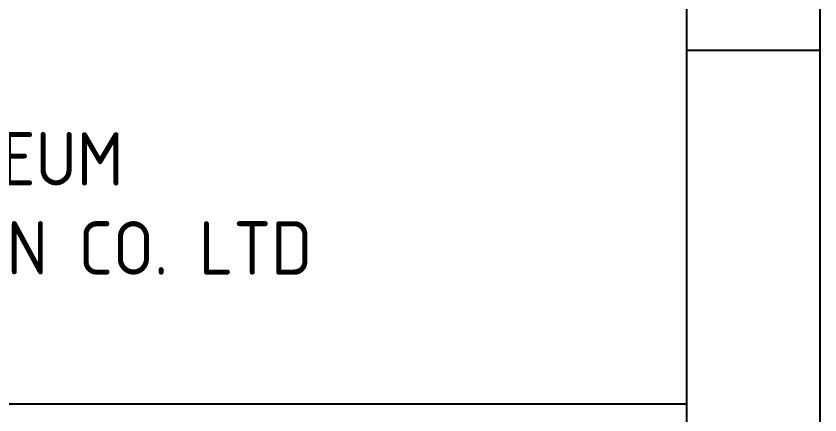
# Model space of a CAD drawing. Header units: inches. Extents: x 985 to 11353, y 526 to 2181.
# Drawn here: x 5966 to 6022.5, y 1181.1 to 1209.1 of the extents above; entities that cross this region are included whole.
import ezdxf

# ---------------------------------------------------------------- set-up
doc = ezdxf.new("R2010")
doc.units = ezdxf.units.IN
doc.header["$MEASUREMENT"] = 0
doc.layers.add('CABLE ROUTE FOR TOTAL PLANE-EMBED 2_DWG$0$SILICAGEL BORDER', color=7, linetype='Continuous')
doc.styles.get("Standard").update_dxf_attribs({"font": 'isocp3.shx'})

# ---------------------------------------------------------------- blocks, each defined once
blk = doc.blocks.new('240A1')
at = {"color": 0, "lineweight": -3}
for p, q in [((1046110.968, 286320.597), (1046115.968, 286320.597)), ((1046010.968, 286307.347), (1046110.968, 286307.347))]:
    blk.add_line(p, q, dxfattribs=at)
at = {"color": 5, "lineweight": -3}
blk.add_lwpolyline([(1045274.968, 286840.347), (1046115.968, 286840.347), (1046115.968, 286246.347), (1045274.968, 286246.347)], close=True, dxfattribs=at)
at = {"color": 0, "lineweight": -3}
blk.add_lwpolyline([(1045279.968, 286835.347), (1046110.968, 286835.347), (1046110.968, 286251.347), (1045279.968, 286251.347)], close=True, dxfattribs=at)
at = {"color": 7, "lineweight": -3}
for s, p in [('BANGLADESH PETROLEUM', (1046060.712, 286315.521)), ('EXPLORATION & PRODUCTION CO. LTD', (1046053.754, 286312.183))]:
    blk.add_text(s, height=2, dxfattribs=at).set_placement(p)

msp = doc.modelspace()

# ---------------------------------------------------------------- block references
at = {"layer": 'CABLE ROUTE FOR TOTAL PLANE-EMBED 2_DWG$0$SILICAGEL BORDER', "color": 7, "xscale": 1.875, "yscale": 1.875, "zscale": 1.875}
msp.add_blockref('240A1', (-1955444.944, -535644.436), dxfattribs=at)

doc.saveas('drawing.dxf')
